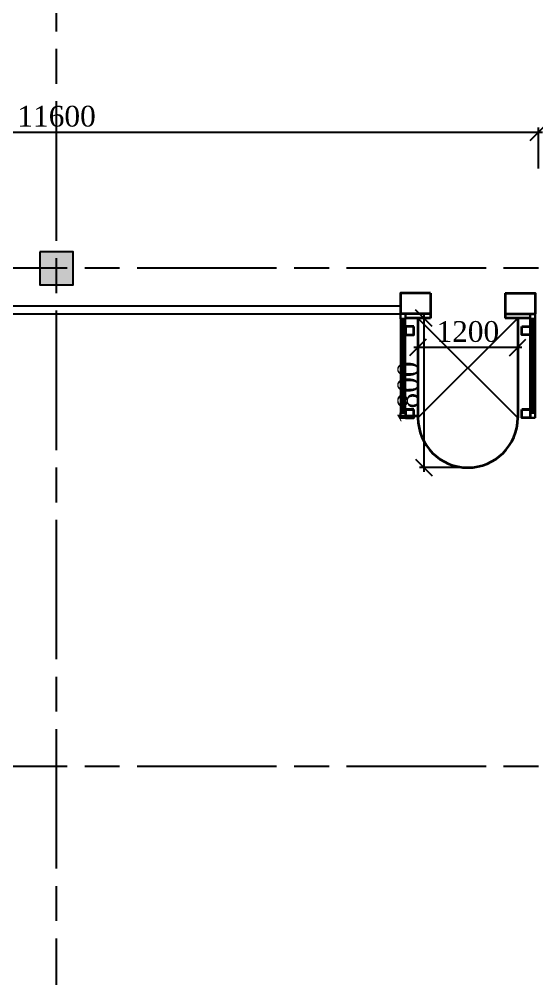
# Model space of a CAD drawing. Header units: inches. Extents: x 2870606 to 3671143, y -733551 to -473558.
# Drawn here: x 3408395 to 3414625, y -520979 to -509423 of the extents above; entities that cross this region are included whole.
import ezdxf

# ---------------------------------------------------------------- set-up
doc = ezdxf.new("R2010")
doc.units = ezdxf.units.IN
doc.header["$MEASUREMENT"] = 0
doc.linetypes.add('ACAD_ISO08W100', pattern=[36, 24, -3, 6, -3])
doc.layers.add('A_Windows', color=160, linetype='Continuous')
doc.styles.add('J~stule', font='dutch.ttf')
doc.linetypes.add('FENCELINE1', pattern='A,0.25,-0.1,[133,ltypeshp.shx,S=0.1,R=0,X=-0.1,Y=0],-0.1,1', length=1.45)
doc.dimstyles.new('J~style', dxfattribs={"dimscale": 100, "dimtxt": 2.5, "dimasz": 2, "dimexe": 0.55, "dimexo": 0.725, "dimtad": 1, "dimdec": 0, "dimdsep": 46, "dimtxsty": 'J~stule', "dimblk": 'OBLIQUE', "dimcen": 2, "dimdle": 0.5, "dimadec": 0, "dimazin": 0, "dimtfac": 1, "dimtdec": 0, "dimtmove": 0, "dimatfit": 3, "dimfxl": 1, "dimarcsym": 0})

# ---------------------------------------------------------------- blocks, each defined once
blk = doc.blocks.new('_Oblique')
at = {"color": 0, "linetype": 'ByBlock', "lineweight": -2}
blk.add_line((-0.5, -0.5), (0.5, 0.5), dxfattribs=at)
blk = doc.blocks.new('*D690')
at = {"color": 0, "lineweight": -2, "transparency": 16777216}
for p, q in [((3402995, -510784), (3414695, -510784)), ((3403045, -511221), (3403045, -510729)), ((3414645, -511221), (3414645, -510729))]:
    blk.add_line(p, q, dxfattribs=at)
at = {"layer": 'Defpoints', "color": 0, "lineweight": 35, "transparency": 16777216}
for p in [(3414645, -510784), (3403045, -511294), (3414645, -511294)]:
    blk.add_point(p, dxfattribs=at)
at = {"color": 0, "lineweight": -2, "transparency": 16777216, "xscale": 200, "yscale": 200, "zscale": 200, "rotation": 180}
blk.add_blockref('_Oblique', (3403045, -510784), dxfattribs=at)
at = {"color": 0, "lineweight": -2, "transparency": 16777216, "xscale": 200, "yscale": 200, "zscale": 200}
blk.add_blockref('_Oblique', (3414645, -510784), dxfattribs=at)
at = {"color": 0, "transparency": 16777216, "insert": (3408845, -510593), "char_height": 250, "attachment_point": 5, "style": 'J~stule'}
blk.add_mtext('11600', dxfattribs=at)
blk = doc.blocks.new('*U54')
at = {"color": 7, "lineweight": 30}
for points in [[(0, 60), (60, 60), (60, 0), (0, 0)], [(1250, 60), (1190, 60), (1190, 0), (1250, 0)]]:
    blk.add_lwpolyline(points, close=True, dxfattribs=at)
at = {"color": 4, "lineweight": 25}
for points in [[(60, 60), (1190, 60), (1190, 0), (60, 0)], [(60, 35), (1190, 35), (1190, 25), (60, 25)]]:
    blk.add_lwpolyline(points, close=True, dxfattribs=at)
blk = doc.blocks.new('*U53')
at = {"color": 7, "lineweight": 30}
for points in [[(0, 60), (60, 60), (60, 0), (0, 0)], [(1250, 60), (1190, 60), (1190, 0), (1250, 0)]]:
    blk.add_lwpolyline(points, close=True, dxfattribs=at)
at = {"color": 4, "lineweight": 25}
for points in [[(60, 60), (1190, 60), (1190, 0), (60, 0)], [(60, 35), (1190, 35), (1190, 25), (60, 25)]]:
    blk.add_lwpolyline(points, close=True, dxfattribs=at)
blk = doc.blocks.new('*D720')
at = {"color": 0, "lineweight": -2, "transparency": 16777216}
for p, q in [((3414445, -513377), (3413145, -513377)), ((3413195, -513422), (3413195, -513432)), ((3414395, -513422), (3414395, -513432))]:
    blk.add_line(p, q, dxfattribs=at)
at = {"layer": 'Defpoints', "color": 0, "lineweight": 35, "transparency": 16777216}
for p in [(3413195, -513349), (3413195, -513377), (3414395, -513349)]:
    blk.add_point(p, dxfattribs=at)
at = {"color": 0, "lineweight": -2, "transparency": 16777216, "xscale": 200, "yscale": 200, "zscale": 200, "rotation": 180}
blk.add_blockref('_Oblique', (3413195, -513377), dxfattribs=at)
at = {"color": 0, "lineweight": -2, "transparency": 16777216, "xscale": 200, "yscale": 200, "zscale": 200}
blk.add_blockref('_Oblique', (3414395, -513377), dxfattribs=at)
at = {"color": 0, "transparency": 16777216, "insert": (3413795, -513186), "char_height": 250, "attachment_point": 5, "style": 'J~stule'}
blk.add_mtext('1200', dxfattribs=at)
blk = doc.blocks.new('*D721')
at = {"color": 0, "lineweight": -2, "transparency": 16777216}
for p, q in [((3413267, -512973), (3413267, -514873)), ((3413118, -513023), (3413322, -513023)), ((3413723, -514823), (3413212, -514823))]:
    blk.add_line(p, q, dxfattribs=at)
at = {"layer": 'Defpoints', "color": 0, "lineweight": 35, "transparency": 16777216}
for p in [(3413045, -513023), (3413267, -514823), (3413795, -514823)]:
    blk.add_point(p, dxfattribs=at)
at = {"color": 0, "lineweight": -2, "transparency": 16777216, "xscale": 200, "yscale": 200, "zscale": 200}
for p, rotation in [((3413267, -513023), 90), ((3413267, -514823), 270)]:
    blk.add_blockref('_Oblique', p, dxfattribs=dict(at, rotation=rotation))
at = {"color": 0, "transparency": 16777216, "insert": (3413076, -513923), "char_height": 250, "attachment_point": 5, "rotation": 90, "style": 'J~stule'}
blk.add_mtext('1800', dxfattribs=at)

msp = doc.modelspace()

# ---------------------------------------------------------------- hatches: boundary and pattern name
h = msp.add_hatch(color=256)
h.dxf.hatch_style = 1
h.paths.add_polyline_path([(3409045.37, -512623.13), (3409045.37, -512223.13), (3408645.37, -512223.13), (3408645.37, -512623.13)])

# ---------------------------------------------------------------- linework, layer by layer
at = {"color": 252, "linetype": 'ACAD_ISO08W100', "ltscale": 70}
for p, q in [((3408845.37, -524692.02), (3408845.37, -496403.85)), ((3441734.29, -512423.13), (3375840.6, -512423.13)), ((3441734.29, -518423.13), (3375840.6, -518423.13))]:
    msp.add_line(p, q, dxfattribs=at)
at = {"lineweight": 35}
for p, q in [((3413345.37, -512723.13), (3413345.37, -513023.13)), ((3414245.37, -512723.13), (3414245.37, -513023.13)), ((3413345.37, -512973.13), (3412985.37, -512973.13)), ((3414245.37, -512973.13), (3414605.37, -512973.13)), ((3413045.37, -514123.13), (3413145.37, -514123.13)), ((3413145.37, -514223.13), (3413145.37, -514123.13)), ((3414545.37, -514123.13), (3414445.37, -514123.13)), ((3413045.37, -514223.13), (3413145.37, -514223.13)), ((3414545.37, -514223.13), (3414445.37, -514223.13))]:
    msp.add_line(p, q, dxfattribs=at)
at = {"linetype": 'FENCELINE1', "ltscale": 200}
msp.add_line((3404705.37, -512873.13), (3412985.37, -512873.13), dxfattribs=at)
for p, q in [((3404705.37, -512973.13), (3412985.37, -512973.13)), ((3414395.37, -514223.13), (3413195.37, -513023.13)), ((3414395.37, -513023.13), (3413195.37, -514223.13))]:
    msp.add_line(p, q)
at = {"color": 4, "lineweight": 35}
for p, q in [((3413345.37, -513023.13), (3413045.37, -513023.13)), ((3413195.37, -513023.13), (3413195.37, -514223.13)), ((3414545.37, -513023.13), (3414245.37, -513023.13)), ((3414395.37, -513023.13), (3414395.37, -514223.13))]:
    msp.add_line(p, q, dxfattribs=at)
msp.add_lwpolyline([(3408645.37, -512223.13), (3408645.37, -512623.13), (3409045.37, -512623.13), (3409045.37, -512223.13)], close=True)
at = {"lineweight": 35}
for points in [[(3413345.37, -512723.13), (3412985.37, -512723.13), (3412985.37, -512973.13)], [(3414245.37, -512723.13), (3414605.37, -512723.13), (3414605.37, -512973.13)]]:
    msp.add_lwpolyline(points, dxfattribs=at)
for points in [[(3413145.37, -513123.13), (3413045.37, -513123.13), (3413045.37, -513223.13), (3413145.37, -513223.13)], [(3414445.37, -513123.13), (3414545.37, -513123.13), (3414545.37, -513223.13), (3414445.37, -513223.13)], [(3413145.37, -514123.13), (3413045.37, -514123.13), (3413045.37, -514223.13), (3413145.37, -514223.13)], [(3414445.37, -514123.13), (3414545.37, -514123.13), (3414545.37, -514223.13), (3414445.37, -514223.13)]]:
    msp.add_lwpolyline(points, close=True, dxfattribs=at)
at = {"color": 4, "lineweight": 35}
msp.add_arc((3413795.37, -514223.13), 600, 180.000039, 0, dxfattribs=at)

# ---------------------------------------------------------------- block references
at = {"layer": 'A_Windows', "color": 5, "lineweight": 30, "xscale": -1, "rotation": 89.99998460706348}
msp.add_blockref('*U54', (3413045.37, -512973.13), dxfattribs=at)
at = {"layer": 'A_Windows', "color": 5, "lineweight": 30, "rotation": 270.0000153929365}
msp.add_blockref('*U53', (3414545.37, -512973.13), dxfattribs=at)

# ---------------------------------------------------------------- dimensions: what is measured, and where the dimension line sits
dim = msp.add_linear_dim(base=(3414645.37, -510783.64), p1=(3403045.37, -511293.77), p2=(3414645.37, -511293.77), dimstyle='J~style', override={"dimdec": 1, "dimtdec": 1})
dim.commit()
dim.dimension.update_dxf_attribs({"geometry": '*D690', "text_midpoint": (3408845.37, -510592.76)})
for base, p1, p2, angle, picture, middle in [((3413267.41, -514823.13), (3413045.37, -513023.13), (3413795.37, -514823.13), 90, '*D721', (3413076.35, -513923.13)), ((3413195.37, -513376.57), (3414395.37, -513349.4), (3413195.37, -513349.4), 180, '*D720', (3413795.37, -513185.69))]:
    dim = msp.add_linear_dim(base=base, p1=p1, p2=p2, angle=angle, dimstyle='J~style', override={"dimdec": 1, "dimtdec": 1})
    dim.commit()
    dim.dimension.update_dxf_attribs({"geometry": picture, "text_midpoint": middle})

doc.saveas('drawing.dxf')
